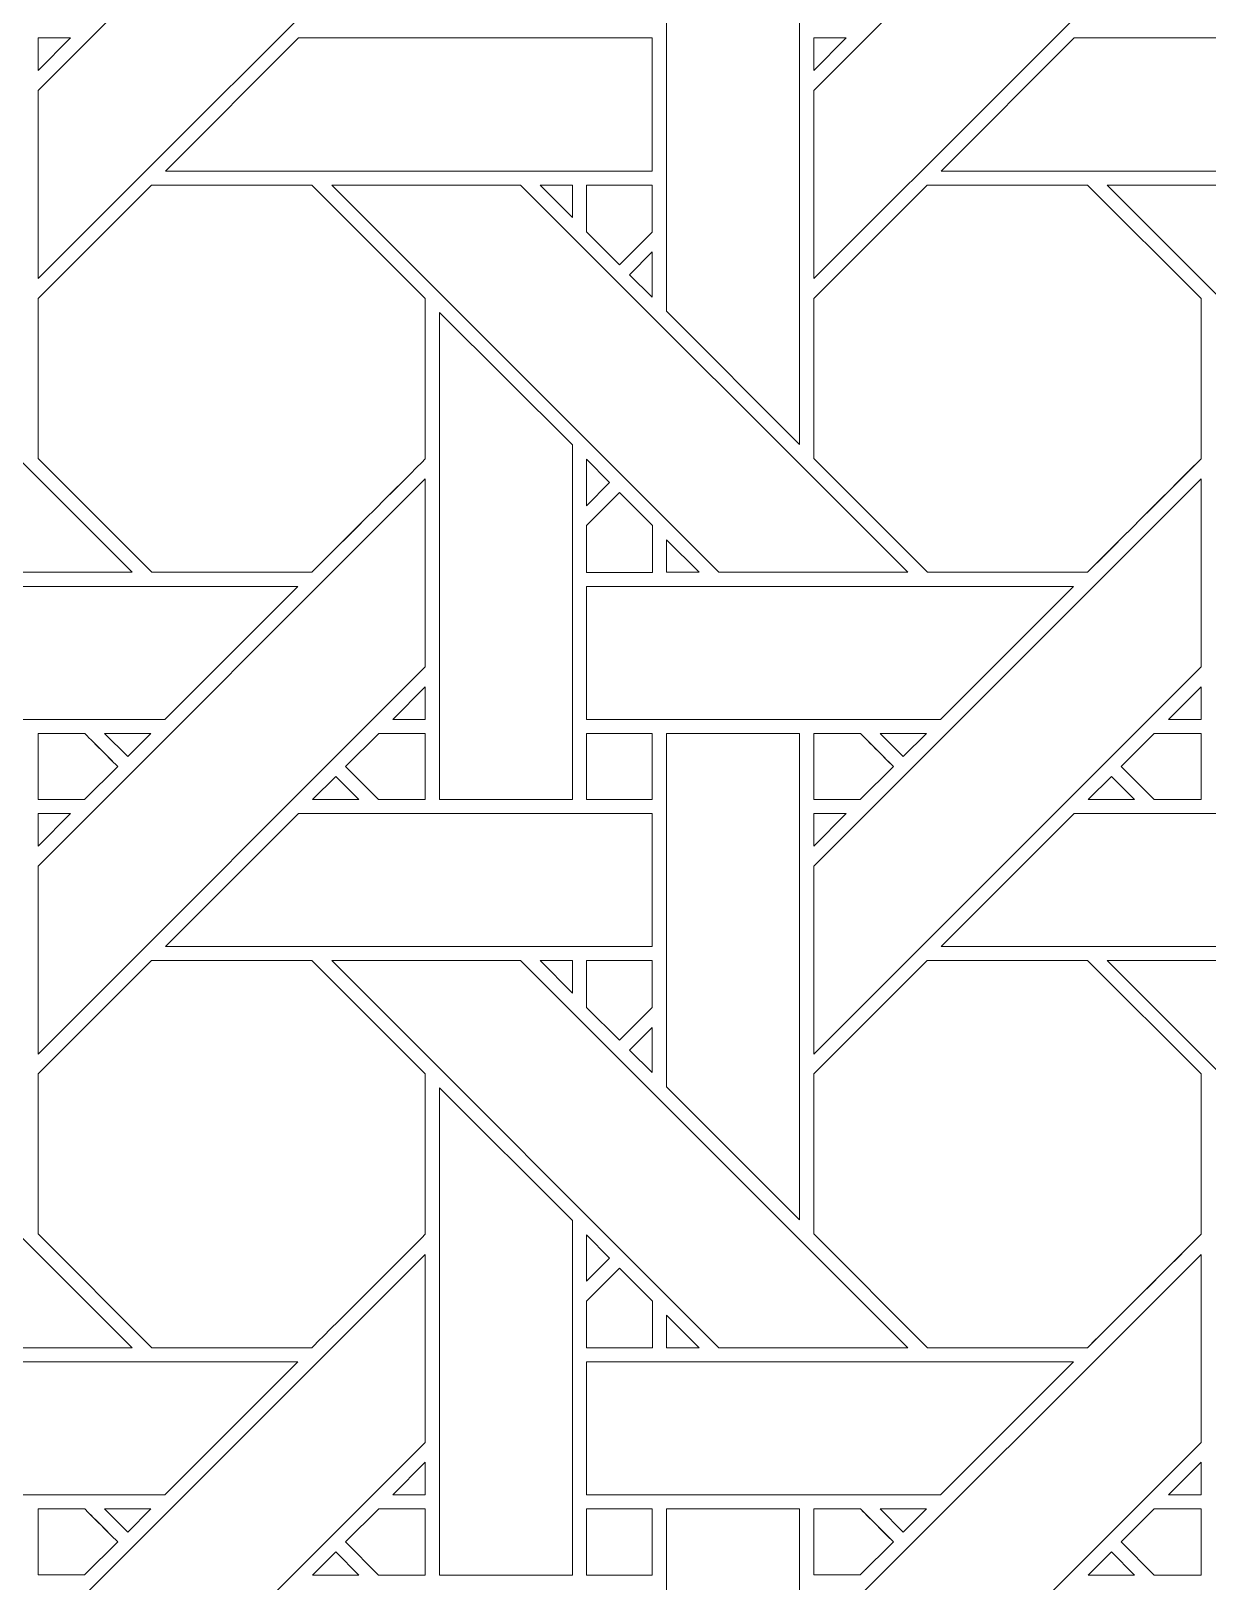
# Model space of a CAD drawing. Header units: inches. Extents: x 3.4 to 21.4, y 0.1 to 18.1.
# Drawn here: x 14.509 to 15.949, y 9.995 to 11.892 of the extents above; entities that cross this region are included whole.
import ezdxf

# ---------------------------------------------------------------- set-up
doc = ezdxf.new("R2010")
doc.units = ezdxf.units.IN
doc.header["$MEASUREMENT"] = 0
doc.layers.add('Design', color=7, linetype='Continuous', lineweight=0)

msp = doc.modelspace()

# ---------------------------------------------------------------- linework, layer by layer
at = {"layer": 'Design'}
for points, knots in [([(12.3829, 18.0948), (7.4123, 18.0948), (3.3829, 14.0653), (3.3829, 9.0948), (3.3829, 4.1242), (7.4123, 0.0948), (12.3829, 0.0948), (17.3534, 0.0948), (21.3829, 4.1242), (21.3829, 9.0948), (21.3829, 14.0653), (17.3534, 18.0948), (12.3829, 18.0948)], [0, 0, 0, 0, 1, 1, 1, 2, 2, 2, 3, 3, 3, 4, 4, 4, 4]), ([(12.3829, 17.2202), (7.8953, 17.2202), (4.2574, 13.5823), (4.2574, 9.0948), (4.2574, 4.6072), (7.8953, 0.9693), (12.3829, 0.9693), (16.8704, 0.9693), (20.5083, 4.6072), (20.5083, 9.0948), (20.5083, 13.5823), (16.8704, 17.2202), (12.3829, 17.2202)], [0, 0, 0, 0, 1, 1, 1, 2, 2, 2, 3, 3, 3, 4, 4, 4, 4]), ([(14.9915, 12.0628), (14.9915, 12.0628), (14.5179, 11.5892), (14.5179, 11.5892), (14.5179, 11.5892), (14.5179, 11.8193), (14.5179, 11.8193), (14.5179, 11.8193), (14.9915, 12.2929), (14.9915, 12.2929), (14.9915, 12.2929), (14.9915, 12.0628), (14.9915, 12.0628)], [0, 0, 0, 0, 1, 1, 1, 2, 2, 2, 3, 3, 3, 4, 4, 4, 4]), ([(15.4666, 11.5892), (15.4666, 11.5892), (15.4666, 11.8193), (15.4666, 11.8193), (15.4666, 11.8193), (15.9403, 12.2929), (15.9403, 12.2929), (15.9403, 12.2929), (15.9403, 12.0628), (15.9403, 12.0628), (15.9403, 12.0628), (15.4666, 11.5892), (15.4666, 11.5892)], [0, 0, 0, 0, 1, 1, 1, 2, 2, 2, 3, 3, 3, 4, 4, 4, 4]), ([(15.2865, 11.5492), (15.2865, 11.5492), (15.2865, 11.9814), (15.2865, 11.9814), (15.2865, 11.9814), (15.4494, 11.9814), (15.4494, 11.9814), (15.4494, 11.9814), (15.4494, 11.3863), (15.4494, 11.3863), (15.4494, 11.3863), (15.2865, 11.5492), (15.2865, 11.5492)], [0, 0, 0, 0, 1, 1, 1, 2, 2, 2, 3, 3, 3, 4, 4, 4, 4]), ([(14.5577, 11.8835), (14.5577, 11.8835), (14.5179, 11.8436), (14.5179, 11.8436), (14.5179, 11.8436), (14.5179, 11.8835), (14.5179, 11.8835), (14.5179, 11.8835), (14.5577, 11.8835), (14.5577, 11.8835)], [0, 0, 0, 0, 1, 1, 1, 2, 2, 2, 3, 3, 3, 3]), ([(15.269, 11.8835), (15.269, 11.8835), (15.269, 11.7207), (15.269, 11.7207), (15.269, 11.7207), (14.6737, 11.7207), (14.6737, 11.7207), (14.6737, 11.7207), (14.8365, 11.8835), (14.8365, 11.8835), (14.8365, 11.8835), (15.269, 11.8835), (15.269, 11.8835)], [0, 0, 0, 0, 1, 1, 1, 2, 2, 2, 3, 3, 3, 4, 4, 4, 4]), ([(15.5064, 11.8835), (15.5064, 11.8835), (15.4666, 11.8436), (15.4666, 11.8436), (15.4666, 11.8436), (15.4666, 11.8835), (15.4666, 11.8835), (15.4666, 11.8835), (15.5064, 11.8835), (15.5064, 11.8835)], [0, 0, 0, 0, 1, 1, 1, 2, 2, 2, 3, 3, 3, 3]), ([(16.2177, 11.8835), (16.2177, 11.8835), (16.2177, 11.7207), (16.2177, 11.7207), (16.2177, 11.7207), (15.6224, 11.7207), (15.6224, 11.7207), (15.6224, 11.7207), (15.7853, 11.8835), (15.7853, 11.8835), (15.7853, 11.8835), (16.2177, 11.8835), (16.2177, 11.8835)], [0, 0, 0, 0, 1, 1, 1, 2, 2, 2, 3, 3, 3, 4, 4, 4, 4]), ([(14.6329, 11.2299), (14.6329, 11.2299), (14.4018, 11.2299), (14.4018, 11.2299), (14.4018, 11.2299), (13.9283, 11.7035), (13.9283, 11.7035), (13.9283, 11.7035), (14.1592, 11.7035), (14.1592, 11.7035), (14.1592, 11.7035), (14.6329, 11.2299), (14.6329, 11.2299)], [0, 0, 0, 0, 1, 1, 1, 2, 2, 2, 3, 3, 3, 4, 4, 4, 4]), ([(14.6566, 11.7035), (14.6566, 11.7035), (14.8528, 11.7035), (14.8528, 11.7035), (14.8528, 11.7035), (14.9915, 11.5648), (14.9915, 11.5648), (14.9915, 11.5648), (14.9915, 11.3686), (14.9915, 11.3686), (14.9737, 11.3507), (14.8618, 11.2389), (14.8528, 11.2299), (14.8528, 11.2299), (14.6571, 11.2299), (14.6571, 11.2299), (14.6571, 11.2299), (14.5179, 11.3691), (14.5179, 11.3691), (14.5179, 11.3691), (14.5179, 11.5648), (14.5179, 11.5648), (14.5179, 11.5648), (14.6566, 11.7035), (14.6566, 11.7035)], [0, 0, 0, 0, 1, 1, 1, 2, 2, 2, 3, 3, 3, 4, 4, 4, 5, 5, 5, 6, 6, 6, 7, 7, 7, 8, 8, 8, 8]), ([(14.9915, 11.3686), (14.9737, 11.3506), (14.8617, 11.2389), (14.8528, 11.2299), (14.8528, 11.2299), (14.6571, 11.2299), (14.6571, 11.2299), (14.6571, 11.2299), (14.5179, 11.3691), (14.5179, 11.3691), (14.5179, 11.3691), (14.5179, 11.5648), (14.5179, 11.5648), (14.5179, 11.5648), (14.6566, 11.7035), (14.6566, 11.7035), (14.6566, 11.7035), (14.8528, 11.7035), (14.8528, 11.7035), (14.8528, 11.7035), (14.9915, 11.5648), (14.9915, 11.5648), (14.9915, 11.5648), (14.9915, 11.3686), (14.9915, 11.3686)], [0, 0, 0, 0, 1, 1, 1, 2, 2, 2, 3, 3, 3, 4, 4, 4, 5, 5, 5, 6, 6, 6, 7, 7, 7, 8, 8, 8, 8]), ([(15.5816, 11.2299), (15.5816, 11.2299), (15.3505, 11.2299), (15.3505, 11.2299), (15.3505, 11.2299), (14.877, 11.7035), (14.877, 11.7035), (14.877, 11.7035), (15.1079, 11.7035), (15.1079, 11.7035), (15.1079, 11.7035), (15.5816, 11.2299), (15.5816, 11.2299)], [0, 0, 0, 0, 1, 1, 1, 2, 2, 2, 3, 3, 3, 4, 4, 4, 4]), ([(15.1321, 11.7035), (15.1321, 11.7035), (15.1715, 11.7035), (15.1715, 11.7035), (15.1715, 11.7035), (15.1715, 11.6637), (15.1715, 11.6637), (15.1715, 11.6637), (15.1321, 11.7035), (15.1321, 11.7035)], [0, 0, 0, 0, 1, 1, 1, 2, 2, 2, 3, 3, 3, 3]), ([(15.269, 11.7035), (15.269, 11.7035), (15.269, 11.6459), (15.269, 11.6459), (15.269, 11.6459), (15.2291, 11.606), (15.2291, 11.606), (15.2291, 11.606), (15.1887, 11.6463), (15.1887, 11.6463), (15.1887, 11.6463), (15.1887, 11.7035), (15.1887, 11.7035), (15.1887, 11.7035), (15.269, 11.7035), (15.269, 11.7035)], [0, 0, 0, 0, 1, 1, 1, 2, 2, 2, 3, 3, 3, 4, 4, 4, 5, 5, 5, 5]), ([(15.2291, 11.606), (15.2291, 11.606), (15.1887, 11.6463), (15.1887, 11.6463), (15.1887, 11.6463), (15.1887, 11.7035), (15.1887, 11.7035), (15.1887, 11.7035), (15.269, 11.7035), (15.269, 11.7035), (15.269, 11.7035), (15.269, 11.6459), (15.269, 11.6459), (15.269, 11.6459), (15.2291, 11.606), (15.2291, 11.606)], [0, 0, 0, 0, 1, 1, 1, 2, 2, 2, 3, 3, 3, 4, 4, 4, 5, 5, 5, 5]), ([(15.6053, 11.7035), (15.6053, 11.7035), (15.8015, 11.7035), (15.8015, 11.7035), (15.8015, 11.7035), (15.9403, 11.5648), (15.9403, 11.5648), (15.9403, 11.5648), (15.9403, 11.3686), (15.9403, 11.3686), (15.9225, 11.3507), (15.8105, 11.2389), (15.8016, 11.2299), (15.8016, 11.2299), (15.6058, 11.2299), (15.6058, 11.2299), (15.6058, 11.2299), (15.4666, 11.3691), (15.4666, 11.3691), (15.4666, 11.3691), (15.4666, 11.5648), (15.4666, 11.5648), (15.4666, 11.5648), (15.6053, 11.7035), (15.6053, 11.7035)], [0, 0, 0, 0, 1, 1, 1, 2, 2, 2, 3, 3, 3, 4, 4, 4, 5, 5, 5, 6, 6, 6, 7, 7, 7, 8, 8, 8, 8]), ([(15.9403, 11.5648), (15.9403, 11.5648), (15.9403, 11.3686), (15.9403, 11.3686), (15.922, 11.3502), (15.8102, 11.2386), (15.8016, 11.2299), (15.8016, 11.2299), (15.6058, 11.2299), (15.6058, 11.2299), (15.6058, 11.2299), (15.4666, 11.3691), (15.4666, 11.3691), (15.4666, 11.3691), (15.4666, 11.5648), (15.4666, 11.5648), (15.4666, 11.5648), (15.6053, 11.7035), (15.6053, 11.7035), (15.6053, 11.7035), (15.8015, 11.7035), (15.8015, 11.7035), (15.8015, 11.7035), (15.9403, 11.5648), (15.9403, 11.5648)], [0, 0, 0, 0, 1, 1, 1, 2, 2, 2, 3, 3, 3, 4, 4, 4, 5, 5, 5, 6, 6, 6, 7, 7, 7, 8, 8, 8, 8]), ([(16.5303, 11.2299), (16.5303, 11.2299), (16.2993, 11.2299), (16.2993, 11.2299), (16.2993, 11.2299), (15.8257, 11.7035), (15.8257, 11.7035), (15.8257, 11.7035), (16.0567, 11.7035), (16.0567, 11.7035), (16.0567, 11.7035), (16.5303, 11.2299), (16.5303, 11.2299)], [0, 0, 0, 0, 1, 1, 1, 2, 2, 2, 3, 3, 3, 4, 4, 4, 4]), ([(15.269, 11.6217), (15.269, 11.6217), (15.269, 11.5665), (15.269, 11.5665), (15.269, 11.5665), (15.2412, 11.5939), (15.2412, 11.5939), (15.2412, 11.5939), (15.269, 11.6217), (15.269, 11.6217)], [0, 0, 0, 0, 1, 1, 1, 2, 2, 2, 3, 3, 3, 3]), ([(15.0087, 10.9519), (15.0087, 10.9519), (15.0087, 11.5477), (15.0087, 11.5477), (15.0087, 11.5477), (15.1714, 11.3856), (15.1714, 11.3856), (15.1714, 11.3856), (15.1714, 10.9519), (15.1714, 10.9519), (15.1714, 10.9519), (15.0087, 10.9519), (15.0087, 10.9519)], [0, 0, 0, 0, 1, 1, 1, 2, 2, 2, 3, 3, 3, 4, 4, 4, 4]), ([(15.1887, 11.3113), (15.1887, 11.3113), (15.1887, 11.3681), (15.1887, 11.3681), (15.1887, 11.3681), (15.2169, 11.3395), (15.2169, 11.3395), (15.2169, 11.3395), (15.1887, 11.3113), (15.1887, 11.3113)], [0, 0, 0, 0, 1, 1, 1, 2, 2, 2, 3, 3, 3, 3]), ([(14.9915, 11.1141), (14.9915, 11.1141), (14.5179, 10.6404), (14.5179, 10.6404), (14.5179, 10.6404), (14.5179, 10.8705), (14.5179, 10.8705), (14.5179, 10.8705), (14.9915, 11.3441), (14.9915, 11.3441), (14.9915, 11.3441), (14.9915, 11.1141), (14.9915, 11.1141)], [0, 0, 0, 0, 1, 1, 1, 2, 2, 2, 3, 3, 3, 4, 4, 4, 4]), ([(15.9403, 11.1141), (15.9403, 11.1141), (15.4666, 10.6404), (15.4666, 10.6404), (15.4666, 10.6404), (15.4666, 10.8705), (15.4666, 10.8705), (15.4666, 10.8705), (15.9403, 11.3441), (15.9403, 11.3441), (15.9403, 11.3441), (15.9403, 11.1141), (15.9403, 11.1141)], [0, 0, 0, 0, 1, 1, 1, 2, 2, 2, 3, 3, 3, 4, 4, 4, 4]), ([(15.1887, 11.2297), (15.1887, 11.2297), (15.1887, 11.2869), (15.1887, 11.2869), (15.1887, 11.2869), (15.2291, 11.3273), (15.2291, 11.3273), (15.2291, 11.3273), (15.2694, 11.287), (15.2694, 11.287), (15.2694, 11.287), (15.2694, 11.2297), (15.2694, 11.2297), (15.2694, 11.2297), (15.1887, 11.2297), (15.1887, 11.2297)], [0, 0, 0, 0, 1, 1, 1, 2, 2, 2, 3, 3, 3, 4, 4, 4, 5, 5, 5, 5]), ([(15.2291, 11.3273), (15.2291, 11.3273), (15.2694, 11.287), (15.2694, 11.287), (15.2694, 11.287), (15.2694, 11.2297), (15.2694, 11.2297), (15.2694, 11.2297), (15.1887, 11.2297), (15.1887, 11.2297), (15.1887, 11.2297), (15.1887, 11.2869), (15.1887, 11.2869), (15.1887, 11.2869), (15.2291, 11.3273), (15.2291, 11.3273)], [0, 0, 0, 0, 1, 1, 1, 2, 2, 2, 3, 3, 3, 4, 4, 4, 5, 5, 5, 5]), ([(15.2866, 11.2299), (15.2866, 11.2299), (15.2866, 11.2697), (15.2866, 11.2697), (15.2866, 11.2697), (15.3264, 11.2299), (15.3264, 11.2299), (15.3264, 11.2299), (15.2866, 11.2299), (15.2866, 11.2299)], [0, 0, 0, 0, 1, 1, 1, 2, 2, 2, 3, 3, 3, 3]), ([(14.8357, 11.2126), (14.8357, 11.2126), (14.673, 11.0499), (14.673, 11.0499), (14.673, 11.0499), (14.24, 11.0499), (14.24, 11.0499), (14.24, 11.0499), (14.24, 11.2126), (14.24, 11.2126), (14.24, 11.2126), (14.8357, 11.2126), (14.8357, 11.2126)], [0, 0, 0, 0, 1, 1, 1, 2, 2, 2, 3, 3, 3, 4, 4, 4, 4]), ([(15.6217, 11.0499), (15.6217, 11.0499), (15.1887, 11.0499), (15.1887, 11.0499), (15.1887, 11.0499), (15.1887, 11.2126), (15.1887, 11.2126), (15.1887, 11.2126), (15.7844, 11.2126), (15.7844, 11.2126), (15.7844, 11.2126), (15.6217, 11.0499), (15.6217, 11.0499)], [0, 0, 0, 0, 1, 1, 1, 2, 2, 2, 3, 3, 3, 4, 4, 4, 4]), ([(14.9517, 11.0499), (14.9517, 11.0499), (14.9915, 11.0897), (14.9915, 11.0897), (14.9915, 11.0897), (14.9915, 11.0499), (14.9915, 11.0499), (14.9915, 11.0499), (14.9517, 11.0499), (14.9517, 11.0499)], [0, 0, 0, 0, 1, 1, 1, 2, 2, 2, 3, 3, 3, 3]), ([(15.9005, 11.0499), (15.9005, 11.0499), (15.9403, 11.0897), (15.9403, 11.0897), (15.9403, 11.0897), (15.9403, 11.0499), (15.9403, 11.0499), (15.9403, 11.0499), (15.9005, 11.0499), (15.9005, 11.0499)], [0, 0, 0, 0, 1, 1, 1, 2, 2, 2, 3, 3, 3, 3]), ([(14.5749, 11.0327), (14.5801, 11.0276), (14.6108, 10.9967), (14.6153, 10.9923), (14.6153, 10.9923), (14.5748, 10.9519), (14.5748, 10.9519), (14.5748, 10.9519), (14.5179, 10.9519), (14.5179, 10.9519), (14.5179, 10.9519), (14.5179, 11.0327), (14.5179, 11.0327), (14.5179, 11.0327), (14.5749, 11.0327), (14.5749, 11.0327)], [0, 0, 0, 0, 1, 1, 1, 2, 2, 2, 3, 3, 3, 4, 4, 4, 5, 5, 5, 5]), ([(14.5179, 10.9519), (14.5179, 10.9519), (14.5179, 11.0327), (14.5179, 11.0327), (14.5179, 11.0327), (14.5749, 11.0327), (14.5749, 11.0327), (14.58, 11.0277), (14.6107, 10.9969), (14.6153, 10.9923), (14.6153, 10.9923), (14.5748, 10.9519), (14.5748, 10.9519), (14.5748, 10.9519), (14.5179, 10.9519), (14.5179, 10.9519)], [0, 0, 0, 0, 1, 1, 1, 2, 2, 2, 3, 3, 3, 4, 4, 4, 5, 5, 5, 5]), ([(14.5993, 11.0326), (14.5993, 11.0326), (14.6557, 11.0326), (14.6557, 11.0326), (14.6557, 11.0326), (14.6275, 11.0045), (14.6275, 11.0045), (14.6275, 11.0045), (14.5993, 11.0326), (14.5993, 11.0326)], [0, 0, 0, 0, 1, 1, 1, 2, 2, 2, 3, 3, 3, 3]), ([(14.9344, 10.9519), (14.9344, 10.9519), (14.8941, 10.9923), (14.8941, 10.9923), (14.8941, 10.9923), (14.9345, 11.0327), (14.9345, 11.0327), (14.9345, 11.0327), (14.9915, 11.0327), (14.9915, 11.0327), (14.9915, 11.0327), (14.9915, 10.9519), (14.9915, 10.9519), (14.9915, 10.9519), (14.9344, 10.9519), (14.9344, 10.9519)], [0, 0, 0, 0, 1, 1, 1, 2, 2, 2, 3, 3, 3, 4, 4, 4, 5, 5, 5, 5]), ([(14.9915, 10.9519), (14.9915, 10.9519), (14.9344, 10.9519), (14.9344, 10.9519), (14.9344, 10.9519), (14.8941, 10.9923), (14.8941, 10.9923), (14.8941, 10.9923), (14.9345, 11.0327), (14.9345, 11.0327), (14.9345, 11.0327), (14.9915, 11.0327), (14.9915, 11.0327), (14.9915, 11.0327), (14.9915, 10.9519), (14.9915, 10.9519)], [0, 0, 0, 0, 1, 1, 1, 2, 2, 2, 3, 3, 3, 4, 4, 4, 5, 5, 5, 5]), ([(15.1887, 11.0327), (15.1887, 11.0327), (15.269, 11.0327), (15.269, 11.0327), (15.269, 11.0327), (15.269, 10.9519), (15.269, 10.9519), (15.269, 10.9519), (15.1887, 10.9519), (15.1887, 10.9519), (15.1887, 10.9519), (15.1887, 11.0327), (15.1887, 11.0327)], [0, 0, 0, 0, 1, 1, 1, 2, 2, 2, 3, 3, 3, 4, 4, 4, 4]), ([(15.269, 10.9519), (15.269, 10.9519), (15.1887, 10.9519), (15.1887, 10.9519), (15.1887, 10.9519), (15.1887, 11.0327), (15.1887, 11.0327), (15.1887, 11.0327), (15.269, 11.0327), (15.269, 11.0327), (15.269, 11.0327), (15.269, 10.9519), (15.269, 10.9519)], [0, 0, 0, 0, 1, 1, 1, 2, 2, 2, 3, 3, 3, 4, 4, 4, 4]), ([(15.2865, 10.6004), (15.2865, 10.6004), (15.2865, 11.0326), (15.2865, 11.0326), (15.2865, 11.0326), (15.4494, 11.0326), (15.4494, 11.0326), (15.4494, 11.0326), (15.4494, 10.4375), (15.4494, 10.4375), (15.4494, 10.4375), (15.2865, 10.6004), (15.2865, 10.6004)], [0, 0, 0, 0, 1, 1, 1, 2, 2, 2, 3, 3, 3, 4, 4, 4, 4]), ([(15.5237, 11.0327), (15.5288, 11.0276), (15.5596, 10.9967), (15.564, 10.9923), (15.564, 10.9923), (15.5236, 10.9519), (15.5236, 10.9519), (15.5236, 10.9519), (15.4666, 10.9519), (15.4666, 10.9519), (15.4666, 10.9519), (15.4666, 11.0327), (15.4666, 11.0327), (15.4666, 11.0327), (15.5237, 11.0327), (15.5237, 11.0327)], [0, 0, 0, 0, 1, 1, 1, 2, 2, 2, 3, 3, 3, 4, 4, 4, 5, 5, 5, 5]), ([(15.564, 10.9923), (15.564, 10.9923), (15.5236, 10.9519), (15.5236, 10.9519), (15.5236, 10.9519), (15.4666, 10.9519), (15.4666, 10.9519), (15.4666, 10.9519), (15.4666, 11.0327), (15.4666, 11.0327), (15.4666, 11.0327), (15.5237, 11.0327), (15.5237, 11.0327), (15.5291, 11.0273), (15.564, 10.9923), (15.564, 10.9923)], [0, 0, 0, 0, 1, 1, 1, 2, 2, 2, 3, 3, 3, 4, 4, 4, 5, 5, 5, 5]), ([(15.548, 11.0326), (15.548, 11.0326), (15.6045, 11.0326), (15.6045, 11.0326), (15.6045, 11.0326), (15.5762, 11.0045), (15.5762, 11.0045), (15.5762, 11.0045), (15.548, 11.0326), (15.548, 11.0326)], [0, 0, 0, 0, 1, 1, 1, 2, 2, 2, 3, 3, 3, 3]), ([(15.8832, 10.9519), (15.8832, 10.9519), (15.8428, 10.9923), (15.8428, 10.9923), (15.8428, 10.9923), (15.8832, 11.0327), (15.8832, 11.0327), (15.8832, 11.0327), (15.9403, 11.0327), (15.9403, 11.0327), (15.9403, 11.0327), (15.9403, 10.9519), (15.9403, 10.9519), (15.9403, 10.9519), (15.8832, 10.9519), (15.8832, 10.9519)], [0, 0, 0, 0, 1, 1, 1, 2, 2, 2, 3, 3, 3, 4, 4, 4, 5, 5, 5, 5]), ([(15.9403, 10.9519), (15.9403, 10.9519), (15.8832, 10.9519), (15.8832, 10.9519), (15.8832, 10.9519), (15.8428, 10.9923), (15.8428, 10.9923), (15.8428, 10.9923), (15.8832, 11.0327), (15.8832, 11.0327), (15.8832, 11.0327), (15.9403, 11.0327), (15.9403, 11.0327), (15.9403, 11.0327), (15.9403, 10.9519), (15.9403, 10.9519)], [0, 0, 0, 0, 1, 1, 1, 2, 2, 2, 3, 3, 3, 4, 4, 4, 5, 5, 5, 5]), ([(14.8537, 10.9519), (14.8537, 10.9519), (14.8819, 10.9801), (14.8819, 10.9801), (14.8819, 10.9801), (14.9102, 10.9519), (14.9102, 10.9519), (14.9102, 10.9519), (14.8537, 10.9519), (14.8537, 10.9519)], [0, 0, 0, 0, 1, 1, 1, 2, 2, 2, 3, 3, 3, 3]), ([(15.8024, 10.9519), (15.8024, 10.9519), (15.8307, 10.9801), (15.8307, 10.9801), (15.8307, 10.9801), (15.8589, 10.9519), (15.8589, 10.9519), (15.8589, 10.9519), (15.8024, 10.9519), (15.8024, 10.9519)], [0, 0, 0, 0, 1, 1, 1, 2, 2, 2, 3, 3, 3, 3]), ([(14.5577, 10.9347), (14.5577, 10.9347), (14.5179, 10.8949), (14.5179, 10.8949), (14.5179, 10.8949), (14.5179, 10.9347), (14.5179, 10.9347), (14.5179, 10.9347), (14.5577, 10.9347), (14.5577, 10.9347)], [0, 0, 0, 0, 1, 1, 1, 2, 2, 2, 3, 3, 3, 3]), ([(15.269, 10.9347), (15.269, 10.9347), (15.269, 10.7719), (15.269, 10.7719), (15.269, 10.7719), (14.6737, 10.7719), (14.6737, 10.7719), (14.6737, 10.7719), (14.8365, 10.9347), (14.8365, 10.9347), (14.8365, 10.9347), (15.269, 10.9347), (15.269, 10.9347)], [0, 0, 0, 0, 1, 1, 1, 2, 2, 2, 3, 3, 3, 4, 4, 4, 4]), ([(15.5064, 10.9347), (15.5064, 10.9347), (15.4666, 10.8949), (15.4666, 10.8949), (15.4666, 10.8949), (15.4666, 10.9347), (15.4666, 10.9347), (15.4666, 10.9347), (15.5064, 10.9347), (15.5064, 10.9347)], [0, 0, 0, 0, 1, 1, 1, 2, 2, 2, 3, 3, 3, 3]), ([(16.2177, 10.9347), (16.2177, 10.9347), (16.2177, 10.7719), (16.2177, 10.7719), (16.2177, 10.7719), (15.6224, 10.7719), (15.6224, 10.7719), (15.6224, 10.7719), (15.7853, 10.9347), (15.7853, 10.9347), (15.7853, 10.9347), (16.2177, 10.9347), (16.2177, 10.9347)], [0, 0, 0, 0, 1, 1, 1, 2, 2, 2, 3, 3, 3, 4, 4, 4, 4]), ([(14.6329, 10.2811), (14.6329, 10.2811), (14.4018, 10.2811), (14.4018, 10.2811), (14.4018, 10.2811), (13.9283, 10.7548), (13.9283, 10.7548), (13.9283, 10.7548), (14.1592, 10.7548), (14.1592, 10.7548), (14.1592, 10.7548), (14.6329, 10.2811), (14.6329, 10.2811)], [0, 0, 0, 0, 1, 1, 1, 2, 2, 2, 3, 3, 3, 4, 4, 4, 4]), ([(14.6566, 10.7548), (14.6566, 10.7548), (14.8528, 10.7548), (14.8528, 10.7548), (14.8528, 10.7548), (14.9915, 10.6161), (14.9915, 10.6161), (14.9915, 10.6161), (14.9915, 10.4199), (14.9915, 10.4199), (14.9737, 10.4019), (14.8618, 10.2902), (14.8528, 10.2812), (14.8528, 10.2812), (14.6571, 10.2812), (14.6571, 10.2812), (14.6571, 10.2812), (14.5179, 10.4204), (14.5179, 10.4204), (14.5179, 10.4204), (14.5179, 10.6161), (14.5179, 10.6161), (14.5179, 10.6161), (14.6566, 10.7548), (14.6566, 10.7548)], [0, 0, 0, 0, 1, 1, 1, 2, 2, 2, 3, 3, 3, 4, 4, 4, 5, 5, 5, 6, 6, 6, 7, 7, 7, 8, 8, 8, 8]), ([(14.9915, 10.4199), (14.9737, 10.4019), (14.8618, 10.2902), (14.8528, 10.2812), (14.8528, 10.2812), (14.6571, 10.2812), (14.6571, 10.2812), (14.6571, 10.2812), (14.5179, 10.4204), (14.5179, 10.4204), (14.5179, 10.4204), (14.5179, 10.6161), (14.5179, 10.6161), (14.5179, 10.6161), (14.6566, 10.7548), (14.6566, 10.7548), (14.6566, 10.7548), (14.8528, 10.7548), (14.8528, 10.7548), (14.8528, 10.7548), (14.9915, 10.6161), (14.9915, 10.6161), (14.9915, 10.6161), (14.9915, 10.4199), (14.9915, 10.4199)], [0, 0, 0, 0, 1, 1, 1, 2, 2, 2, 3, 3, 3, 4, 4, 4, 5, 5, 5, 6, 6, 6, 7, 7, 7, 8, 8, 8, 8]), ([(15.5816, 10.2811), (15.5816, 10.2811), (15.3506, 10.2811), (15.3506, 10.2811), (15.3506, 10.2811), (14.877, 10.7548), (14.877, 10.7548), (14.877, 10.7548), (15.1079, 10.7548), (15.1079, 10.7548), (15.1079, 10.7548), (15.5816, 10.2811), (15.5816, 10.2811)], [0, 0, 0, 0, 1, 1, 1, 2, 2, 2, 3, 3, 3, 4, 4, 4, 4]), ([(15.1321, 10.7548), (15.1321, 10.7548), (15.1715, 10.7548), (15.1715, 10.7548), (15.1715, 10.7548), (15.1715, 10.715), (15.1715, 10.715), (15.1715, 10.715), (15.1321, 10.7548), (15.1321, 10.7548)], [0, 0, 0, 0, 1, 1, 1, 2, 2, 2, 3, 3, 3, 3]), ([(15.269, 10.7548), (15.269, 10.7548), (15.269, 10.6972), (15.269, 10.6972), (15.269, 10.6972), (15.2291, 10.6573), (15.2291, 10.6573), (15.2291, 10.6573), (15.1887, 10.6976), (15.1887, 10.6976), (15.1887, 10.6976), (15.1887, 10.7548), (15.1887, 10.7548), (15.1887, 10.7548), (15.269, 10.7548), (15.269, 10.7548)], [0, 0, 0, 0, 1, 1, 1, 2, 2, 2, 3, 3, 3, 4, 4, 4, 5, 5, 5, 5]), ([(15.2291, 10.6573), (15.2291, 10.6573), (15.1887, 10.6976), (15.1887, 10.6976), (15.1887, 10.6976), (15.1887, 10.7548), (15.1887, 10.7548), (15.1887, 10.7548), (15.269, 10.7548), (15.269, 10.7548), (15.269, 10.7548), (15.269, 10.6972), (15.269, 10.6972), (15.269, 10.6972), (15.2291, 10.6573), (15.2291, 10.6573)], [0, 0, 0, 0, 1, 1, 1, 2, 2, 2, 3, 3, 3, 4, 4, 4, 5, 5, 5, 5]), ([(15.6053, 10.7548), (15.6053, 10.7548), (15.8015, 10.7548), (15.8015, 10.7548), (15.8015, 10.7548), (15.9403, 10.6161), (15.9403, 10.6161), (15.9403, 10.6161), (15.9403, 10.4199), (15.9403, 10.4199), (15.9225, 10.4019), (15.8105, 10.2902), (15.8016, 10.2812), (15.8016, 10.2812), (15.6058, 10.2812), (15.6058, 10.2812), (15.6058, 10.2812), (15.4666, 10.4204), (15.4666, 10.4204), (15.4666, 10.4204), (15.4666, 10.6161), (15.4666, 10.6161), (15.4666, 10.6161), (15.6053, 10.7548), (15.6053, 10.7548)], [0, 0, 0, 0, 1, 1, 1, 2, 2, 2, 3, 3, 3, 4, 4, 4, 5, 5, 5, 6, 6, 6, 7, 7, 7, 8, 8, 8, 8]), ([(15.9403, 10.4199), (15.9222, 10.4016), (15.8103, 10.2899), (15.8016, 10.2812), (15.8016, 10.2812), (15.6058, 10.2812), (15.6058, 10.2812), (15.6058, 10.2812), (15.4666, 10.4204), (15.4666, 10.4204), (15.4666, 10.4204), (15.4666, 10.6161), (15.4666, 10.6161), (15.4666, 10.6161), (15.6053, 10.7548), (15.6053, 10.7548), (15.6053, 10.7548), (15.8015, 10.7548), (15.8015, 10.7548), (15.8015, 10.7548), (15.9403, 10.6161), (15.9403, 10.6161), (15.9403, 10.6161), (15.9403, 10.4199), (15.9403, 10.4199)], [0, 0, 0, 0, 1, 1, 1, 2, 2, 2, 3, 3, 3, 4, 4, 4, 5, 5, 5, 6, 6, 6, 7, 7, 7, 8, 8, 8, 8]), ([(16.5303, 10.2811), (16.5303, 10.2811), (16.2993, 10.2811), (16.2993, 10.2811), (16.2993, 10.2811), (15.8257, 10.7548), (15.8257, 10.7548), (15.8257, 10.7548), (16.0567, 10.7548), (16.0567, 10.7548), (16.0567, 10.7548), (16.5303, 10.2811), (16.5303, 10.2811)], [0, 0, 0, 0, 1, 1, 1, 2, 2, 2, 3, 3, 3, 4, 4, 4, 4]), ([(15.269, 10.6729), (15.269, 10.6729), (15.269, 10.6178), (15.269, 10.6178), (15.269, 10.6178), (15.2412, 10.6452), (15.2412, 10.6452), (15.2412, 10.6452), (15.269, 10.6729), (15.269, 10.6729)], [0, 0, 0, 0, 1, 1, 1, 2, 2, 2, 3, 3, 3, 3]), ([(15.0087, 10.0031), (15.0087, 10.0031), (15.0087, 10.599), (15.0087, 10.599), (15.0087, 10.599), (15.1714, 10.4368), (15.1714, 10.4368), (15.1714, 10.4368), (15.1714, 10.0031), (15.1714, 10.0031), (15.1714, 10.0031), (15.0087, 10.0031), (15.0087, 10.0031)], [0, 0, 0, 0, 1, 1, 1, 2, 2, 2, 3, 3, 3, 4, 4, 4, 4]), ([(15.1887, 10.3626), (15.1887, 10.3626), (15.1887, 10.4193), (15.1887, 10.4193), (15.1887, 10.4193), (15.2169, 10.3908), (15.2169, 10.3908), (15.2169, 10.3908), (15.1887, 10.3626), (15.1887, 10.3626)], [0, 0, 0, 0, 1, 1, 1, 2, 2, 2, 3, 3, 3, 3]), ([(14.9915, 10.1654), (14.9915, 10.1654), (14.5179, 9.6917), (14.5179, 9.6917), (14.5179, 9.6917), (14.5179, 9.9218), (14.5179, 9.9218), (14.5179, 9.9218), (14.9915, 10.3954), (14.9915, 10.3954), (14.9915, 10.3954), (14.9915, 10.1654), (14.9915, 10.1654)], [0, 0, 0, 0, 1, 1, 1, 2, 2, 2, 3, 3, 3, 4, 4, 4, 4]), ([(15.4666, 9.6917), (15.4666, 9.6917), (15.4666, 9.9218), (15.4666, 9.9218), (15.4666, 9.9218), (15.9403, 10.3954), (15.9403, 10.3954), (15.9403, 10.3954), (15.9403, 10.1654), (15.9403, 10.1654), (15.9403, 10.1654), (15.4666, 9.6917), (15.4666, 9.6917)], [0, 0, 0, 0, 1, 1, 1, 2, 2, 2, 3, 3, 3, 4, 4, 4, 4]), ([(15.1887, 10.2809), (15.1887, 10.2809), (15.1887, 10.3382), (15.1887, 10.3382), (15.1887, 10.3382), (15.2291, 10.3785), (15.2291, 10.3785), (15.2291, 10.3785), (15.2694, 10.3382), (15.2694, 10.3382), (15.2694, 10.3382), (15.2694, 10.2809), (15.2694, 10.2809), (15.2694, 10.2809), (15.1887, 10.2809), (15.1887, 10.2809)], [0, 0, 0, 0, 1, 1, 1, 2, 2, 2, 3, 3, 3, 4, 4, 4, 5, 5, 5, 5]), ([(15.2291, 10.3785), (15.2291, 10.3785), (15.2694, 10.3382), (15.2694, 10.3382), (15.2694, 10.3382), (15.2694, 10.2809), (15.2694, 10.2809), (15.2694, 10.2809), (15.1887, 10.2809), (15.1887, 10.2809), (15.1887, 10.2809), (15.1887, 10.3382), (15.1887, 10.3382), (15.1887, 10.3382), (15.2291, 10.3785), (15.2291, 10.3785)], [0, 0, 0, 0, 1, 1, 1, 2, 2, 2, 3, 3, 3, 4, 4, 4, 5, 5, 5, 5]), ([(15.2866, 10.2811), (15.2866, 10.2811), (15.2866, 10.3209), (15.2866, 10.3209), (15.2866, 10.3209), (15.3264, 10.2811), (15.3264, 10.2811), (15.3264, 10.2811), (15.2866, 10.2811), (15.2866, 10.2811)], [0, 0, 0, 0, 1, 1, 1, 2, 2, 2, 3, 3, 3, 3]), ([(14.8357, 10.2639), (14.8357, 10.2639), (14.673, 10.1012), (14.673, 10.1012), (14.673, 10.1012), (14.24, 10.1012), (14.24, 10.1012), (14.24, 10.1012), (14.24, 10.2639), (14.24, 10.2639), (14.24, 10.2639), (14.8357, 10.2639), (14.8357, 10.2639)], [0, 0, 0, 0, 1, 1, 1, 2, 2, 2, 3, 3, 3, 4, 4, 4, 4]), ([(15.7844, 10.2639), (15.7844, 10.2639), (15.6217, 10.1012), (15.6217, 10.1012), (15.6217, 10.1012), (15.1887, 10.1012), (15.1887, 10.1012), (15.1887, 10.1012), (15.1887, 10.2639), (15.1887, 10.2639), (15.1887, 10.2639), (15.7844, 10.2639), (15.7844, 10.2639)], [0, 0, 0, 0, 1, 1, 1, 2, 2, 2, 3, 3, 3, 4, 4, 4, 4]), ([(14.9517, 10.1012), (14.9517, 10.1012), (14.9915, 10.141), (14.9915, 10.141), (14.9915, 10.141), (14.9915, 10.1012), (14.9915, 10.1012), (14.9915, 10.1012), (14.9517, 10.1012), (14.9517, 10.1012)], [0, 0, 0, 0, 1, 1, 1, 2, 2, 2, 3, 3, 3, 3]), ([(15.9403, 10.141), (15.9403, 10.141), (15.9403, 10.1012), (15.9403, 10.1012), (15.9403, 10.1012), (15.9005, 10.1012), (15.9005, 10.1012), (15.9005, 10.1012), (15.9403, 10.141), (15.9403, 10.141)], [0, 0, 0, 0, 1, 1, 1, 2, 2, 2, 3, 3, 3, 3]), ([(14.5749, 10.0839), (14.5801, 10.0788), (14.6108, 10.048), (14.6153, 10.0436), (14.6153, 10.0436), (14.5748, 10.0032), (14.5748, 10.0032), (14.5748, 10.0032), (14.5179, 10.0032), (14.5179, 10.0032), (14.5179, 10.0032), (14.5179, 10.0839), (14.5179, 10.0839), (14.5179, 10.0839), (14.5749, 10.0839), (14.5749, 10.0839)], [0, 0, 0, 0, 1, 1, 1, 2, 2, 2, 3, 3, 3, 4, 4, 4, 5, 5, 5, 5]), ([(14.5179, 10.0032), (14.5179, 10.0032), (14.5179, 10.0839), (14.5179, 10.0839), (14.5179, 10.0839), (14.5749, 10.0839), (14.5749, 10.0839), (14.58, 10.0789), (14.6107, 10.0481), (14.6153, 10.0436), (14.6153, 10.0436), (14.5748, 10.0032), (14.5748, 10.0032), (14.5748, 10.0032), (14.5179, 10.0032), (14.5179, 10.0032)], [0, 0, 0, 0, 1, 1, 1, 2, 2, 2, 3, 3, 3, 4, 4, 4, 5, 5, 5, 5]), ([(14.5993, 10.0839), (14.5993, 10.0839), (14.6557, 10.0839), (14.6557, 10.0839), (14.6557, 10.0839), (14.6275, 10.0557), (14.6275, 10.0557), (14.6275, 10.0557), (14.5993, 10.0839), (14.5993, 10.0839)], [0, 0, 0, 0, 1, 1, 1, 2, 2, 2, 3, 3, 3, 3]), ([(14.9344, 10.0031), (14.9344, 10.0031), (14.8941, 10.0435), (14.8941, 10.0435), (14.8941, 10.0435), (14.9345, 10.084), (14.9345, 10.084), (14.9345, 10.084), (14.9915, 10.084), (14.9915, 10.084), (14.9915, 10.084), (14.9915, 10.0031), (14.9915, 10.0031), (14.9915, 10.0031), (14.9344, 10.0031), (14.9344, 10.0031)], [0, 0, 0, 0, 1, 1, 1, 2, 2, 2, 3, 3, 3, 4, 4, 4, 5, 5, 5, 5]), ([(14.9915, 10.0031), (14.9915, 10.0031), (14.9344, 10.0031), (14.9344, 10.0031), (14.9344, 10.0031), (14.8941, 10.0435), (14.8941, 10.0435), (14.8941, 10.0435), (14.9345, 10.084), (14.9345, 10.084), (14.9345, 10.084), (14.9915, 10.084), (14.9915, 10.084), (14.9915, 10.084), (14.9915, 10.0031), (14.9915, 10.0031)], [0, 0, 0, 0, 1, 1, 1, 2, 2, 2, 3, 3, 3, 4, 4, 4, 5, 5, 5, 5]), ([(15.1887, 10.0839), (15.1887, 10.0839), (15.269, 10.0839), (15.269, 10.0839), (15.269, 10.0839), (15.269, 10.0031), (15.269, 10.0031), (15.269, 10.0031), (15.1887, 10.0031), (15.1887, 10.0031), (15.1887, 10.0031), (15.1887, 10.0839), (15.1887, 10.0839)], [0, 0, 0, 0, 1, 1, 1, 2, 2, 2, 3, 3, 3, 4, 4, 4, 4]), ([(15.1887, 10.0031), (15.1887, 10.0031), (15.1887, 10.0839), (15.1887, 10.0839), (15.1887, 10.0839), (15.269, 10.0839), (15.269, 10.0839), (15.269, 10.0839), (15.269, 10.0031), (15.269, 10.0031), (15.269, 10.0031), (15.1887, 10.0031), (15.1887, 10.0031)], [0, 0, 0, 0, 1, 1, 1, 2, 2, 2, 3, 3, 3, 4, 4, 4, 4]), ([(15.2865, 9.6517), (15.2865, 9.6517), (15.2865, 10.0839), (15.2865, 10.0839), (15.2865, 10.0839), (15.4494, 10.0839), (15.4494, 10.0839), (15.4494, 10.0839), (15.4494, 9.4888), (15.4494, 9.4888), (15.4494, 9.4888), (15.2865, 9.6517), (15.2865, 9.6517)], [0, 0, 0, 0, 1, 1, 1, 2, 2, 2, 3, 3, 3, 4, 4, 4, 4]), ([(15.5237, 10.0839), (15.5288, 10.0788), (15.5596, 10.048), (15.564, 10.0436), (15.564, 10.0436), (15.5236, 10.0032), (15.5236, 10.0032), (15.5236, 10.0032), (15.4666, 10.0032), (15.4666, 10.0032), (15.4666, 10.0032), (15.4666, 10.0839), (15.4666, 10.0839), (15.4666, 10.0839), (15.5237, 10.0839), (15.5237, 10.0839)], [0, 0, 0, 0, 1, 1, 1, 2, 2, 2, 3, 3, 3, 4, 4, 4, 5, 5, 5, 5]), ([(15.564, 10.0436), (15.564, 10.0436), (15.5236, 10.0032), (15.5236, 10.0032), (15.5236, 10.0032), (15.4666, 10.0032), (15.4666, 10.0032), (15.4666, 10.0032), (15.4666, 10.0839), (15.4666, 10.0839), (15.4666, 10.0839), (15.5237, 10.0839), (15.5237, 10.0839), (15.5237, 10.0839), (15.564, 10.0436), (15.564, 10.0436)], [0, 0, 0, 0, 1, 1, 1, 2, 2, 2, 3, 3, 3, 4, 4, 4, 5, 5, 5, 5]), ([(15.548, 10.0839), (15.548, 10.0839), (15.6045, 10.0839), (15.6045, 10.0839), (15.6045, 10.0839), (15.5762, 10.0557), (15.5762, 10.0557), (15.5762, 10.0557), (15.548, 10.0839), (15.548, 10.0839)], [0, 0, 0, 0, 1, 1, 1, 2, 2, 2, 3, 3, 3, 3]), ([(15.8832, 10.0031), (15.8832, 10.0031), (15.8428, 10.0435), (15.8428, 10.0435), (15.8428, 10.0435), (15.8832, 10.084), (15.8832, 10.084), (15.8832, 10.084), (15.9403, 10.084), (15.9403, 10.084), (15.9403, 10.084), (15.9403, 10.0031), (15.9403, 10.0031), (15.9403, 10.0031), (15.8832, 10.0031), (15.8832, 10.0031)], [0, 0, 0, 0, 1, 1, 1, 2, 2, 2, 3, 3, 3, 4, 4, 4, 5, 5, 5, 5]), ([(15.9403, 10.0031), (15.9403, 10.0031), (15.8832, 10.0031), (15.8832, 10.0031), (15.8832, 10.0031), (15.8428, 10.0435), (15.8428, 10.0435), (15.8428, 10.0435), (15.8832, 10.084), (15.8832, 10.084), (15.8832, 10.084), (15.9403, 10.084), (15.9403, 10.084), (15.9403, 10.084), (15.9403, 10.0031), (15.9403, 10.0031)], [0, 0, 0, 0, 1, 1, 1, 2, 2, 2, 3, 3, 3, 4, 4, 4, 5, 5, 5, 5]), ([(14.8537, 10.0031), (14.8537, 10.0031), (14.8819, 10.0314), (14.8819, 10.0314), (14.8819, 10.0314), (14.9102, 10.0031), (14.9102, 10.0031), (14.9102, 10.0031), (14.8537, 10.0031), (14.8537, 10.0031)], [0, 0, 0, 0, 1, 1, 1, 2, 2, 2, 3, 3, 3, 3]), ([(15.8307, 10.0314), (15.8307, 10.0314), (15.8589, 10.0031), (15.8589, 10.0031), (15.8589, 10.0031), (15.8024, 10.0031), (15.8024, 10.0031), (15.8024, 10.0031), (15.8307, 10.0314), (15.8307, 10.0314)], [0, 0, 0, 0, 1, 1, 1, 2, 2, 2, 3, 3, 3, 3])]:
    msp.add_open_spline(points, degree=3, knots=knots, dxfattribs=at)

doc.saveas('drawing.dxf')
